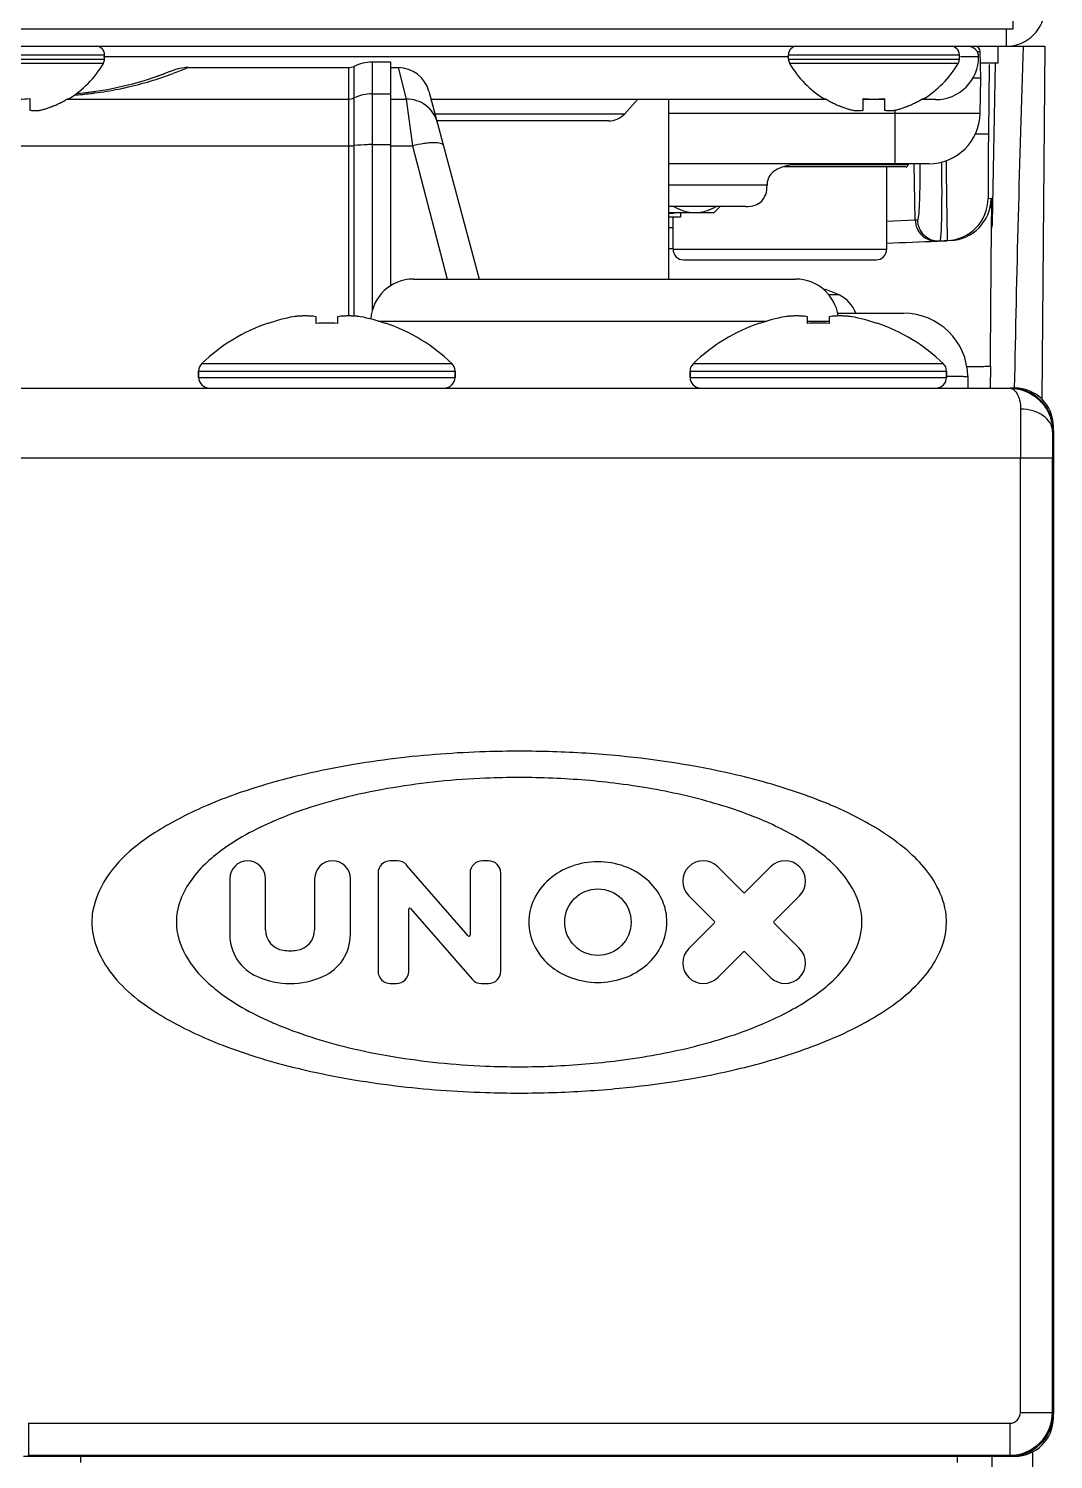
# Model space of a CAD drawing. Header units: millimetres. Extents: x -1319 to 3519, y -1539 to 2345.
# Drawn here: x 1001.1 to 1049.1, y -1479.1 to -1412.1 of the extents above; entities that cross this region are included whole.
import ezdxf

# ---------------------------------------------------------------- set-up
doc = ezdxf.new("R2010")
doc.units = ezdxf.units.MM
doc.header["$LTSCALE"] = 65.395
doc.layers.get('0').update_dxf_attribs({"linetype": 'CONTINUOUS'})

msp = doc.modelspace()

# ---------------------------------------------------------------- linework, layer by layer
at = {"linetype": 'Continuous'}
for p, q in [((1047.16, -1410.345), (1047.16, -1412.145)), ((1047.16, -1412.145), (228.36, -1412.145)), ((1046.86, -1412.945), (1046.86, -1412.145)), ((981.66, -1412.945), (1046.86, -1412.945)), ((1046.46, -1412.945), (1046.46, -1413.745)), ((1046.86, -1412.945), (1048.66, -1412.945)), ((1048.66, -1412.945), (1048.516, -1429.458)), ((996.66, -1413.345), (1004.66, -1413.345)), ((996.66, -1413.545), (1004.66, -1413.545)), ((996.715, -1413.746), (1004.605, -1413.746)), ((1036.675, -1413.445), (1004.61, -1413.445)), ((1004.66, -1413.545), (1004.66, -1413.345)), ((1018.06, -1413.695), (1017.185, -1413.695)), ((1017.185, -1413.695), (1017.185, -1425.333)), ((1018.06, -1424.15), (1018.06, -1413.695)), ((1036.66, -1413.345), (1044.66, -1413.345)), ((1036.66, -1413.545), (1036.66, -1413.345)), ((1036.66, -1413.545), (1044.66, -1413.545)), ((1036.715, -1413.746), (1044.605, -1413.746)), ((1044.66, -1413.545), (1044.66, -1413.345)), ((1045.56, -1413.445), (1044.714, -1413.445)), ((1045.48, -1413.19), (1045.638, -1413.19)), ((1045.66, -1414.445), (1045.638, -1413.19)), ((1046.46, -1413.745), (1045.66, -1413.745)), ((1046.216, -1421.209), (1046.346, -1413.743)), ((1007.815, -1414.094), (1007.699, -1414.141)), ((1008.569, -1413.945), (1016.073, -1413.945)), ((1016.073, -1413.945), (1016.073, -1425.572)), ((1016.329, -1413.887), (1016.329, -1425.578)), ((1018.06, -1413.945), (1018.398, -1413.945)), ((1018.39, -1413.945), (1018.776, -1415.422)), ((1046.048, -1413.795), (1046.02, -1417.063)), ((1004.199, -1415.076), (1003.723, -1415.139)), ((1005.284, -1414.881), (1005.069, -1414.926)), ((1005.96, -1414.719), (1005.284, -1414.883)), ((1019.839, -1415.056), (1022.194, -1423.845)), ((1045.66, -1414.445), (1045.268, -1414.445)), ((1045.631, -1416.087), (1045.66, -1414.445)), ((1001.16, -1415.39), (1001.16, -1415.94)), ((1002.904, -1415.422), (1016.073, -1415.422)), ((1002.96, -1415.39), (1002.96, -1415.423)), ((1003.723, -1415.139), (1003.322, -1415.175)), ((1017.185, -1415.178), (1018.06, -1415.178)), ((1018.06, -1415.422), (1018.776, -1415.422)), ((1018.776, -1415.422), (1019.069, -1417.612)), ((1038.454, -1415.445), (1019.943, -1415.445)), ((1028.982, -1416.12), (1029.602, -1415.445)), ((1031.06, -1423.845), (1031.06, -1415.445)), ((1038.36, -1415.423), (1038.36, -1415.39)), ((1040.16, -1415.94), (1040.16, -1415.39)), ((1041.16, -1415.445), (1040.16, -1415.445)), ((1041.16, -1415.39), (1041.16, -1415.94)), ((1043.56, -1415.445), (1042.866, -1415.445)), ((1042.96, -1415.39), (1042.96, -1415.423)), ((1028.982, -1416.12), (1020.124, -1416.12)), ((1045.631, -1416.087), (1031.06, -1416.087)), ((1041.66, -1418.445), (1041.66, -1415.94)), ((1028.245, -1416.445), (1020.225, -1416.445)), ((1046.02, -1417.063), (1045.387, -1417.057)), ((993.022, -1417.612), (1016.073, -1417.612)), ((1017.185, -1417.551), (1018.06, -1417.551)), ((1018.06, -1417.612), (1019.069, -1417.612)), ((1019.069, -1417.612), (1020.689, -1423.843)), ((1043.232, -1418.445), (1031.06, -1418.445)), ((1042.16, -1418.595), (1036.428, -1418.595)), ((1042.26, -1418.495), (1036.868, -1418.495)), ((1041.26, -1422.445), (1041.26, -1418.595)), ((1042.26, -1418.445), (1042.26, -1418.495)), ((1042.594, -1421.085), (1042.548, -1418.445)), ((1035.66, -1419.445), (1031.06, -1419.445)), ((1034.66, -1420.445), (1031.06, -1420.445)), ((1033.466, -1420.445), (1033.166, -1420.745)), ((1046.004, -1420.066), (1046.151, -1420.06)), ((1033.166, -1420.745), (1031.06, -1420.745)), ((1031.61, -1420.945), (1031.06, -1420.945)), ((1031.26, -1422.445), (1031.26, -1420.945)), ((1031.61, -1420.745), (1031.61, -1420.945)), ((1042.594, -1421.085), (1041.263, -1421.149)), ((1042.695, -1421.081), (1042.594, -1421.085)), ((1031.258, -1421.44), (1031.054, -1421.442)), ((1031.26, -1422.445), (1041.26, -1422.445)), ((1044.241, -1422.04), (1043.636, -1422.067)), ((1031.76, -1422.945), (1040.76, -1422.945)), ((1019.114, -1423.845), (1037.006, -1423.845)), ((1038.404, -1424.333), (1038.404, -1424.351)), ((1039.031, -1424.586), (1038.559, -1424.586)), ((1014.56, -1425.92), (1014.56, -1425.605)), ((1015.56, -1425.605), (1015.56, -1425.92)), ((1017.463, -1425.81), (1035.657, -1425.81)), ((1037.56, -1425.92), (1037.56, -1425.605)), ((1037.56, -1425.81), (1038.56, -1425.81)), ((1038.56, -1425.605), (1038.56, -1425.92)), ((1038.958, -1425.445), (1042.053, -1425.445)), ((1012.31, -1425.92), (1012.31, -1425.905)), ((1017.81, -1425.905), (1017.81, -1425.92)), ((1035.31, -1425.92), (1035.31, -1425.905)), ((1040.81, -1425.905), (1040.81, -1425.92)), ((1009.214, -1427.793), (1020.906, -1427.793)), ((1032.214, -1427.793), (1043.906, -1427.793)), ((1009.06, -1428.154), (1021.06, -1428.154)), ((1009.06, -1428.445), (1009.06, -1428.154)), ((1009.06, -1428.154), (1009.06, -1428.445)), ((1009.06, -1428.445), (1021.06, -1428.445)), ((1021.06, -1428.445), (1021.06, -1428.154)), ((1021.06, -1428.154), (1021.06, -1428.445)), ((1032.06, -1428.154), (1044.06, -1428.154)), ((1032.06, -1428.445), (1032.06, -1428.154)), ((1032.06, -1428.154), (1032.06, -1428.445)), ((1032.06, -1428.445), (1044.06, -1428.445)), ((1044.06, -1428.445), (1044.06, -1428.154)), ((1044.06, -1428.154), (1044.06, -1428.445)), ((1045.053, -1428.405), (1045.06, -1428.945)), ((1046.11, -1427.93), (1046.102, -1428.945)), ((993.384, -1428.945), (1047.26, -1428.945)), ((1001.074, -1428.959), (1047.046, -1428.959)), ((1047.046, -1428.959), (1047.06, -1428.945)), ((1049.025, -1430.98), (1049.06, -1430.944)), ((1049.06, -1477.145), (1049.06, -1430.745)), ((1049.06, -1430.944), (1049.06, -1476.945)), ((1000.604, -1432.208), (1047.516, -1432.208)), ((1047.516, -1476.901), (1047.516, -1432.208)), ((1047.516, -1432.209), (1049.016, -1432.209)), ((1049.016, -1476.901), (1049.016, -1432.208)), ((1018.362, -1451.073), (1018.03, -1451.073)), ((1022.624, -1451.073), (1022.337, -1451.073)), ((1010.517, -1451.911), (1010.517, -1454.523)), ((1012.192, -1454.313), (1012.192, -1451.911)), ((1014.489, -1451.911), (1014.489, -1454.313)), ((1016.164, -1454.523), (1016.164, -1451.911)), ((1017.456, -1451.647), (1017.456, -1456.242)), ((1021.679, -1454.588), (1018.795, -1451.271)), ((1021.763, -1451.647), (1021.763, -1454.556)), ((1023.199, -1456.242), (1023.199, -1451.647)), ((1034.555, -1452.557), (1033.351, -1451.354)), ((1035.826, -1451.354), (1034.622, -1452.557)), ((1031.998, -1452.707), (1033.201, -1453.911)), ((1035.976, -1453.911), (1037.18, -1452.707)), ((1018.892, -1456.242), (1018.892, -1453.333)), ((1018.976, -1453.301), (1021.859, -1456.619)), ((1033.201, -1453.978), (1031.998, -1455.182)), ((1037.18, -1455.182), (1035.976, -1453.978)), ((1033.351, -1456.536), (1034.555, -1455.332)), ((1034.622, -1455.332), (1035.826, -1456.536)), ((1018.03, -1456.816), (1018.317, -1456.816)), ((1022.292, -1456.816), (1022.624, -1456.816)), ((1047.516, -1476.901), (1049.016, -1476.901)), ((1049.016, -1476.901), (1049.06, -1476.945)), ((1001.104, -1477.401), (1047.016, -1477.401)), ((1001.104, -1477.401), (1001.104, -1478.901)), ((1047.016, -1477.401), (1047.016, -1478.901)), ((1000.86, -1478.945), (1047.26, -1478.945)), ((1001.104, -1478.901), (1001.06, -1478.945)), ((1047.06, -1478.945), (1001.06, -1478.945)), ((1001.104, -1478.901), (1047.016, -1478.901)), ((1003.543, -1479.24), (1003.545, -1478.945)), ((1044.578, -1479.24), (1044.575, -1478.945)), ((1047.016, -1478.901), (1047.06, -1478.945)), ((1048.086, -1478.741), (1048.08, -1479.473))]:
    msp.add_line(p, q, dxfattribs=at)
for points in [[(1007.712, -1414.136), (1007.451, -1414.238), (1007.063, -1414.38), (1006.564, -1414.545), (1005.96, -1414.719)], [(1007.428, -1414.246), (1007.244, -1414.315), (1007.12, -1414.359)], [(1005.284, -1414.883), (1004.801, -1414.98), (1004.246, -1415.072), (1003.662, -1415.146), (1003.322, -1415.175)]]:
    msp.add_lwpolyline(points, dxfattribs=at)
msp.add_circle((1027.745, -1453.945), 1.555, dxfattribs=at)
for centre, radius, start, end in [((1046.86, -1411.145), 1.8, 270, 0), ((1004.26, -1413.345), 0.4, 0, 90), ((1037.06, -1413.345), 0.4, 90, 180), ((1044.26, -1413.345), 0.4, 0, 90), ((1045.06, -1413.445), 0.5, 0, 90.00012), ((1045.388, -1413.195), 0.25, 1, 90), ((2237.234, -1451.619), 1190.219, 178.137914, 178.908605), ((1000.461, -1411.325), 4.8, 301.37271, 329.69882), ((1000.461, -1411.325), 4.8, 301.37271, 329.69882), ((1004.26, -1413.545), 0.4, 329.69882, 0), ((1017.185, -1415.695), 2, 90, 115.33168), ((1037.06, -1413.545), 0.4, 180, 210.30118), ((1040.859, -1411.325), 4.8, 210.30118, 238.62729), ((1040.859, -1411.325), 4.8, 210.30118, 238.62729), ((1040.461, -1411.325), 4.8, 301.37271, 329.69882), ((1040.461, -1411.325), 4.8, 301.37271, 329.69882), ((1043.56, -1413.445), 2, 269.99999, 0), ((1044.26, -1413.545), 0.4, 329.69882, 0), ((1002.006, -1398.473), 16.807, 282.73095, 290.4105), ((1008.574, -1415.945), 2, 89.99998, 112.31088), ((1016.073, -1413.345), 0.6, 270, 295.33168), ((1018.39, -1415.445), 1.5, 15, 89.69875), ((1002.048, -1398.64), 16.635, 277.46838, 281.31264), ((1002.04, -1398.606), 16.671, 281.31624, 282.71837), ((1000.66, -1411.625), 3.798, 262.43512, 277.56488), ((1000.487, -1411.366), 4.723, 291.00254, 292.54756), ((1000.484, -1411.359), 4.73, 292.54738, 293.31738), ((1000.482, -1411.355), 4.735, 293.31747, 294.5722), ((1000.48, -1411.35), 4.74, 294.57218, 295.5402), ((1000.479, -1411.347), 4.744, 295.54022, 296.6812), ((1000.477, -1411.344), 4.747, 296.68125, 298.00741), ((1000.476, -1411.341), 4.75, 298.00738, 298.96837), ((1000.473, -1411.337), 4.755, 298.9687, 301.53408), ((1002.06, -1398.733), 16.542, 274.1191, 276.7326), ((1002.052, -1398.66), 16.615, 276.73189, 277.46431), ((1017.185, -1417.223), 2.044, 89.99256, 114.73467), ((1040.847, -1411.337), 4.755, 238.46592, 241.0313), ((1040.844, -1411.341), 4.75, 241.03163, 241.99262), ((1040.843, -1411.344), 4.747, 241.99259, 243.31875), ((1040.842, -1411.347), 4.744, 243.3188, 244.45978), ((1040.84, -1411.35), 4.74, 244.45979, 245.42782), ((1040.838, -1411.355), 4.735, 245.4278, 246.68253), ((1040.836, -1411.359), 4.73, 246.68262, 247.45262), ((1040.833, -1411.366), 4.723, 247.45244, 248.99746), ((1040.66, -1411.625), 3.798, 262.43512, 277.56488), ((1040.487, -1411.366), 4.723, 291.00254, 292.54756), ((1040.484, -1411.359), 4.73, 292.54738, 293.31738), ((1040.482, -1411.355), 4.735, 293.31747, 294.5722), ((1040.48, -1411.35), 4.74, 294.57218, 295.5402), ((1040.479, -1411.347), 4.744, 295.54022, 296.6812), ((1040.477, -1411.344), 4.747, 296.68125, 298.00741), ((1040.476, -1411.341), 4.75, 298.00738, 298.96837), ((1040.473, -1411.337), 4.755, 298.9687, 301.53408), ((1001.414, -1413.951), 2.005, 262.72561, 264.85983), ((1001.412, -1413.974), 1.982, 264.86274, 265.71439), ((1001.411, -1413.987), 1.97, 265.71404, 266.97664), ((1001.41, -1413.997), 1.959, 266.97715, 268.00366), ((1001.41, -1414.003), 1.954, 268.00369, 269.07382), ((1001.41, -1414.006), 1.95, 269.07411, 270.19949), ((1001.41, -1414.005), 1.951, 270.19954, 271.15407), ((1001.41, -1414.001), 1.955, 271.15446, 272.37669), ((1001.41, -1413.995), 1.962, 272.37652, 273.21587), ((1001.409, -1413.984), 1.973, 273.21665, 274.6016), ((1001.408, -1413.971), 1.985, 274.6009, 275.25576), ((1001.406, -1413.95), 2.006, 275.2585, 277.27409), ((1000.513, -1411.447), 4.637, 284.31758, 286.39637), ((1000.505, -1411.417), 4.669, 286.39488, 287.37721), ((1000.5, -1411.402), 4.684, 287.37727, 288.46505), ((1000.494, -1411.384), 4.704, 288.46559, 290.51874), ((1000.49, -1411.373), 4.715, 290.5181, 291.00225), ((1028.245, -1415.445), 1, 269.99998, 317.48953), ((1040.83, -1411.373), 4.715, 248.99775, 249.4819), ((1040.826, -1411.384), 4.704, 249.48126, 251.53441), ((1040.82, -1411.402), 4.684, 251.53495, 252.62273), ((1040.816, -1411.417), 4.669, 252.62279, 253.60512), ((1040.807, -1411.447), 4.637, 253.60363, 255.68242), ((1039.914, -1413.95), 2.006, 262.72591, 264.7415), ((1039.912, -1413.972), 1.985, 264.74422, 265.39912), ((1039.911, -1413.984), 1.973, 265.39843, 266.78331), ((1039.91, -1413.995), 1.962, 266.78409, 267.62352), ((1039.91, -1414.001), 1.955, 267.62337, 268.84548), ((1039.91, -1414.006), 1.951, 268.84587, 270.92582), ((1039.91, -1414.003), 1.953, 270.92611, 271.99638), ((1039.91, -1413.997), 1.96, 271.99641, 273.02279), ((1039.909, -1413.987), 1.97, 273.0233, 274.28602), ((1039.908, -1413.974), 1.982, 274.28565, 275.13722), ((1039.906, -1413.951), 2.005, 275.14015, 277.27441), ((1041.414, -1413.951), 2.005, 262.72561, 264.85983), ((1041.412, -1413.974), 1.982, 264.86274, 265.71439), ((1041.411, -1413.987), 1.97, 265.71404, 266.97664), ((1041.41, -1413.997), 1.959, 266.97715, 268.00366), ((1041.41, -1414.003), 1.954, 268.00369, 269.07382), ((1041.41, -1414.006), 1.95, 269.07411, 270.19949), ((1041.41, -1414.005), 1.951, 270.19954, 271.15407), ((1041.41, -1414.001), 1.955, 271.15446, 272.37669), ((1041.41, -1413.995), 1.962, 272.37652, 273.21587), ((1041.409, -1413.984), 1.973, 273.21665, 274.6016), ((1041.408, -1413.971), 1.985, 274.6009, 275.25576), ((1041.406, -1413.95), 2.006, 275.2585, 277.27409), ((1040.513, -1411.447), 4.637, 284.31758, 286.39637), ((1040.505, -1411.417), 4.669, 286.39488, 287.37721), ((1040.5, -1411.402), 4.684, 287.37727, 288.46505), ((1040.494, -1411.384), 4.704, 288.46559, 290.51874), ((1040.49, -1411.373), 4.715, 290.5181, 291.00225), ((1043.232, -1416.045), 2.4, 270, 359), ((1042.16, -1418.495), 0.1, 270.01057, 0), ((1044.004, -1420.049), 2, 272.55832, 359.49733), ((1044.151, -1420.042), 2, 272.57959, 358.64738), ((1044.178, -1420.043), 1.973, 358.63807, 359.5008), ((1043.593, -1421.068), 1, 180.97748, 272.45643), ((1043.695, -1421.064), 1, 180.97751, 272.47071), ((1045.257, -1421.191), 0.959, 340.34204, 358.91059), ((1026.26, -1022.445), 400, 270.68687, 270.71812), ((1031.76, -1422.445), 0.5, 180, 270), ((1040.76, -1422.445), 0.5, 270, 0), ((1026.26, -1022.445), 400, 272.14978, 272.49119), ((1026.26, -1022.445), 400, 272.50427, 272.55566), ((-495.342, -1414), 1541.516, 359.482232, 359.689504), ((1019.114, -1425.845), 2, 90, 176.32657), ((1037.006, -1425.845), 2, 7.84334, 90), ((1036.093, -1430.964), 7.006, 70.74091, 71.82267), ((1036.104, -1430.945), 7, 65.28015, 70.81791), ((1038.404, -1425.949), 1.5, 19.72214, 65.28015), ((1015.06, -1433.895), 8.435, 100.66216, 109.02708), ((1014.033, -1429.772), 4.201, 95.51796, 97.29216), ((1014.031, -1429.757), 4.186, 94.61205, 95.51729), ((1014.031, -1429.75), 4.178, 93.74057, 94.61201), ((1014.03, -1429.743), 4.172, 92.82295, 93.74053), ((1014.03, -1429.738), 4.167, 91.95879, 92.82291), ((1014.03, -1429.735), 4.164, 91.17771, 91.95874), ((1014.03, -1429.733), 4.162, 89.17887, 91.17769), ((1014.03, -1429.734), 4.163, 88.40064, 89.17885), ((1014.03, -1429.738), 4.167, 87.16138, 88.40051), ((1014.029, -1429.742), 4.171, 86.61206, 87.16146), ((1014.029, -1429.751), 4.18, 84.73554, 86.61146), ((1014.027, -1429.771), 4.2, 82.70766, 84.735), ((1016.093, -1429.771), 4.2, 95.265, 97.29234), ((1016.091, -1429.751), 4.18, 93.38854, 95.26446), ((1016.091, -1429.742), 4.171, 92.83854, 93.38794), ((1016.091, -1429.738), 4.167, 91.59949, 92.83862), ((1016.09, -1429.734), 4.163, 90.82115, 91.59936), ((1016.09, -1429.733), 4.162, 88.82231, 90.82113), ((1016.09, -1429.735), 4.164, 88.04126, 88.82229), ((1016.09, -1429.738), 4.167, 87.17709, 88.04121), ((1016.09, -1429.743), 4.172, 86.25947, 87.17705), ((1016.09, -1429.75), 4.178, 85.38799, 86.25943), ((1016.089, -1429.757), 4.186, 84.48271, 85.38795), ((1016.087, -1429.772), 4.201, 82.70784, 84.48204), ((1015.06, -1433.895), 8.435, 70.97292, 79.33784), ((1038.06, -1433.895), 8.435, 100.66216, 109.02708), ((1037.033, -1429.772), 4.201, 95.51796, 97.29216), ((1037.031, -1429.757), 4.186, 94.61205, 95.51729), ((1037.031, -1429.75), 4.178, 93.74057, 94.61201), ((1037.03, -1429.743), 4.172, 92.82295, 93.74053), ((1037.03, -1429.738), 4.167, 91.95879, 92.82291), ((1037.03, -1429.735), 4.164, 91.17771, 91.95874), ((1037.03, -1429.733), 4.162, 89.17887, 91.17769), ((1037.03, -1429.734), 4.163, 88.40064, 89.17885), ((1037.03, -1429.738), 4.167, 87.16138, 88.40051), ((1037.029, -1429.742), 4.171, 86.61206, 87.16146), ((1037.029, -1429.751), 4.18, 84.73554, 86.61146), ((1037.027, -1429.771), 4.2, 82.70766, 84.735), ((1039.093, -1429.771), 4.2, 95.265, 97.29234), ((1039.091, -1429.751), 4.18, 93.38854, 95.26446), ((1039.091, -1429.742), 4.171, 92.83854, 93.38794), ((1039.091, -1429.738), 4.167, 91.59949, 92.83862), ((1039.09, -1429.734), 4.163, 90.82115, 91.59936), ((1039.09, -1429.733), 4.162, 88.82231, 90.82113), ((1039.09, -1429.735), 4.164, 88.04126, 88.82229), ((1039.09, -1429.738), 4.167, 87.17709, 88.04121), ((1039.09, -1429.743), 4.172, 86.25947, 87.17705), ((1039.09, -1429.75), 4.178, 85.38799, 86.25943), ((1039.089, -1429.757), 4.186, 84.48271, 85.38795), ((1039.087, -1429.772), 4.201, 82.70784, 84.48204), ((1038.06, -1433.895), 8.435, 70.97292, 79.33784), ((1042.053, -1428.445), 3, 0.75, 90), ((1015.06, -1433.895), 8.45, 108.99246, 133.77466), ((1015.06, -1433.895), 7.99, 86.41218, 93.58782), ((1015.06, -1433.895), 8.45, 46.22534, 71.00754), ((1015.06, -1433.895), 8.45, 46.22534, 71.00754), ((1038.06, -1433.895), 8.45, 108.99246, 133.77466), ((1038.06, -1433.895), 7.99, 86.41218, 93.58782), ((1038.06, -1433.895), 8.45, 46.22534, 71.00754), ((1038.06, -1433.895), 8.45, 46.22534, 71.00754), ((1009.56, -1428.154), 0.5, 133.77466, 180), ((1020.56, -1428.154), 0.5, 0, 46.22534), ((1032.56, -1428.154), 0.5, 133.77466, 180), ((1043.56, -1428.154), 0.5, 0, 46.22534), ((1009.56, -1428.445), 0.5, 180, 270), ((1020.56, -1428.445), 0.5, 270, 0), ((1032.56, -1428.445), 0.5, 180, 270), ((1043.56, -1428.445), 0.5, 270, 0), ((1047.26, -1430.745), 1.8, 0, 90), ((1285.603, -1431.985), 238.087, 179.50464, 180.05373), ((1024.062, -1496.185), 50.24, 88.21227, 91.79196), ((1024.06, -1485.314), 38.137, 87.64087, 92.35739), ((1011.354, -1451.911), 0.837, 0, 180), ((1015.326, -1451.911), 0.837, 0, 180), ((1018.03, -1451.647), 0.574, 90, 180), ((1018.362, -1451.647), 0.574, 41, 90), ((1022.337, -1451.647), 0.574, 90, 180), ((1022.624, -1451.647), 0.574, 0, 90), ((1032.674, -1452.03), 0.957, 45, 225), ((1036.503, -1452.03), 0.957, 315, 135), ((1034.589, -1452.523), 0.0479, 225, 315), ((1018.939, -1453.333), 0.0479, 41, 180), ((1033.167, -1453.945), 0.0479, 315, 45), ((1036.01, -1453.945), 0.0479, 135, 225), ((1012.67, -1454.523), 2.154, 180, 246.42182), ((1013.149, -1454.313), 0.957, 180, 262.33774), ((1013.532, -1454.313), 0.957, 277.66226, 0), ((1014.01, -1454.523), 2.154, 293.57818, 360), ((1021.715, -1454.556), 0.0479, 221, 360), ((1013.34, -1452.89), 2.393, 262.33774, 277.66226), ((1032.674, -1455.859), 0.957, 135, 315), ((1036.503, -1455.859), 0.957, 225, 45), ((1034.589, -1455.366), 0.0479, 45, 135), ((1013.34, -1452.987), 3.829, 246.42182, 293.57818), ((1018.03, -1456.242), 0.574, 180, 270), ((1018.317, -1456.242), 0.574, 270, 0), ((1022.624, -1456.242), 0.574, 270, 360), ((1022.292, -1456.242), 0.574, 221, 270), ((1024.06, -1422.576), 38.137, 267.64248, 272.35901), ((1024.062, -1411.705), 50.24, 268.20802, 271.78771), ((1047.016, -1476.9), 2, 270.01489, 359.98511), ((1047.016, -1476.901), 0.5, 269.99664, 0.00336), ((1047.26, -1477.145), 1.8, 270, 0)]:
    msp.add_arc(centre, radius, start, end, dxfattribs=at)
for centre, major_axis, start_param, end_param in [((1047.06, -1430.945), (1.415, 1.415), -0.785246, 0.785246), ((1047.06, -1476.944), (1.415, -1.415), -0.68665, 0.785246), ((1047.06, -1476.944), (-1.415, 1.415), -3.926839, -3.828242)]:
    msp.add_ellipse(centre, major_axis=major_axis, ratio=0.999695, start_param=start_param, end_param=end_param, dxfattribs=at)
for points, knots in [([(1008.574, -1413.945), (1008.56, -1413.951), (1008.327, -1414.05), (1008.091, -1414.143), (1007.868, -1414.226)], [0, 0, 0, 0, 0.061907, 1, 1, 1, 1]), ([(1020.225, -1416.497), (1020.183, -1416.343), (1020.047, -1416.046), (1019.706, -1415.693), (1019.267, -1415.469), (1018.939, -1415.42), (1018.776, -1415.422)], [0, 0, 0, 0, 0.247471, 0.496249, 0.747122, 1, 1, 1, 1]), ([(1046.02, -1417.063), (1046.018, -1417.258), (1046.015, -1417.641), (1046.011, -1418.197), (1046.007, -1418.709), (1046.005, -1419.1), (1046.003, -1419.377), (1046.003, -1419.552), (1046.002, -1419.703), (1046.002, -1419.829), (1046.002, -1419.917), (1046.002, -1419.974), (1046.002, -1420.006), (1046.003, -1420.031), (1046.002, -1420.051), (1046.005, -1420.059), (1046.003, -1420.066), (1046.004, -1420.066)], [0, 0, 0, 0, 0.194974, 0.382485, 0.555347, 0.706912, 0.772843, 0.831341, 0.881825, 0.923822, 0.956908, 0.970012, 0.980774, 0.989166, 0.995172, 0.998784, 1, 1, 1, 1]), ([(1016.073, -1417.612), (1016.095, -1417.612), (1016.181, -1417.611), (1016.266, -1417.606), (1016.329, -1417.598)], [0, 0, 0, 0, 0.257171, 1, 1, 1, 1]), ([(1017.185, -1417.551), (1017.112, -1417.551), (1016.826, -1417.555), (1016.54, -1417.574), (1016.329, -1417.598)], [0, 0, 0, 0, 0.257341, 1, 1, 1, 1]), ([(1020.518, -1417.592), (1020.504, -1417.538), (1020.387, -1417.486), (1020.232, -1417.464), (1020.05, -1417.459), (1019.837, -1417.472), (1019.504, -1417.514), (1019.246, -1417.568), (1019.069, -1417.612)], [0, 0, 0, 0, 0.112312, 0.206703, 0.327506, 0.471959, 0.635753, 1, 1, 1, 1]), ([(1043.822, -1418.374), (1043.828, -1418.797), (1043.835, -1419.577), (1043.83, -1420.623), (1043.815, -1421.336), (1043.792, -1421.753), (1043.779, -1421.905), (1043.77, -1421.965)], [0, 0, 0, 0, 0.353248, 0.651738, 0.872834, 0.948908, 1, 1, 1, 1]), ([(1044.036, -1418.292), (1044.04, -1418.551), (1044.046, -1419.051), (1044.056, -1419.768), (1044.065, -1420.411), (1044.072, -1420.892), (1044.077, -1421.227), (1044.081, -1421.437), (1044.084, -1421.618), (1044.086, -1421.767), (1044.088, -1421.871), (1044.09, -1421.938), (1044.091, -1421.977), (1044.092, -1422.005), (1044.091, -1422.028), (1044.094, -1422.038), (1044.092, -1422.047), (1044.093, -1422.047)], [0, 0, 0, 0, 0.207142, 0.399705, 0.57244, 0.720659, 0.784294, 0.84034, 0.888433, 0.92823, 0.959469, 0.971811, 0.981934, 0.989822, 0.995467, 0.998861, 1, 1, 1, 1]), ([(1037.66, -1418.445), (1037.453, -1418.445), (1037.039, -1418.46), (1036.525, -1418.545), (1036.137, -1418.693), (1035.875, -1418.868), (1035.694, -1419.131), (1035.66, -1419.341), (1035.66, -1419.445)], [0, 0, 0, 0, 0.250221, 0.500244, 0.625392, 0.750442, 0.875145, 1, 1, 1, 1]), ([(1042.813, -1418.449), (1042.813, -1418.634), (1042.813, -1418.989), (1042.807, -1419.496), (1042.798, -1419.946), (1042.785, -1420.33), (1042.768, -1420.639), (1042.751, -1420.846), (1042.735, -1420.968), (1042.723, -1421.027), (1042.713, -1421.062), (1042.701, -1421.081), (1042.695, -1421.081)], [0, 0, 0, 0, 0.209997, 0.403103, 0.574843, 0.721281, 0.839067, 0.92557, 0.9565, 0.979027, 0.993225, 1, 1, 1, 1]), ([(1034.66, -1420.445), (1034.807, -1420.445), (1035.08, -1420.418), (1035.434, -1420.219), (1035.633, -1419.865), (1035.66, -1419.592), (1035.66, -1419.445)], [0, 0, 0, 0, 0.274029, 0.5, 0.725971, 1, 1, 1, 1]), ([(1032.155, -1420.745), (1032.005, -1420.732), (1031.701, -1420.664), (1031.421, -1420.527), (1031.285, -1420.447)], [0, 0, 0, 0, 0.485929, 1, 1, 1, 1]), ([(1033.294, -1420.447), (1033.157, -1420.527), (1032.878, -1420.664), (1032.573, -1420.732), (1032.424, -1420.745)], [0, 0, 0, 0, 0.514071, 1, 1, 1, 1]), ([(1046.151, -1420.06), (1046.153, -1420.06), (1046.151, -1420.071), (1046.154, -1420.083), (1046.154, -1420.111), (1046.155, -1420.147), (1046.155, -1420.195), (1046.156, -1420.279), (1046.156, -1420.41), (1046.157, -1420.596), (1046.157, -1420.823), (1046.156, -1421.087), (1046.155, -1421.276), (1046.155, -1421.377)], [0, 0, 0, 0, 0.00408, 0.016135, 0.03618, 0.064198, 0.100168, 0.144065, 0.255362, 0.397423, 0.569535, 0.770758, 1, 1, 1, 1]), ([(1031.067, -1420.77), (1031.096, -1420.768), (1031.196, -1420.76), (1031.296, -1420.752), (1031.368, -1420.745)], [0, 0, 0, 0, 0.285456, 1, 1, 1, 1]), ([(1046.155, -1421.377), (1046.155, -1421.451), (1046.154, -1421.776), (1046.152, -1422.102), (1046.151, -1422.353)], [0, 0, 0, 0, 0.227127, 1, 1, 1, 1]), ([(1043.77, -1421.965), (1043.766, -1421.99), (1043.76, -1422.017), (1043.748, -1422.062), (1043.738, -1422.063)], [0, 0, 0, 0, 0.713177, 1, 1, 1, 1]), ([(1044.066, -1428.391), (1044.142, -1428.392), (1044.284, -1428.392), (1044.483, -1428.394), (1044.652, -1428.395), (1044.792, -1428.397), (1044.89, -1428.398), (1044.952, -1428.4), (1044.988, -1428.401), (1045.014, -1428.402), (1045.036, -1428.402), (1045.045, -1428.404), (1045.053, -1428.404), (1045.053, -1428.405)], [0, 0, 0, 0, 0.230473, 0.432089, 0.604057, 0.745703, 0.856472, 0.900136, 0.93593, 0.963821, 0.983781, 0.995812, 1, 1, 1, 1]), ([(1046.11, -1427.93), (1046.11, -1427.932), (1046.101, -1427.933), (1046.088, -1427.935), (1046.063, -1427.937), (1046.013, -1427.94), (1045.927, -1427.943), (1045.8, -1427.946), (1045.64, -1427.948), (1045.451, -1427.95), (1045.237, -1427.951), (1045.086, -1427.951), (1045.007, -1427.951)], [0, 0, 0, 0, 0.005224, 0.018725, 0.040634, 0.070893, 0.156036, 0.272509, 0.418161, 0.590254, 0.785395, 1, 1, 1, 1]), ([(1047.046, -1428.959), (1047.107, -1428.963), (1047.244, -1429.028), (1047.393, -1429.234), (1047.502, -1429.543), (1047.526, -1429.789), (1047.525, -1429.927)], [0, 0, 0, 0, 0.158326, 0.366358, 0.644535, 1, 1, 1, 1]), ([(1047.046, -1428.959), (1047.299, -1428.961), (1047.812, -1429.065), (1048.468, -1429.505), (1048.92, -1430.173), (1049.026, -1430.711), (1049.025, -1430.98)], [0, 0, 0, 0, 0.242792, 0.48921, 0.741503, 1, 1, 1, 1]), ([(1049.025, -1430.98), (1049.022, -1430.841), (1048.926, -1430.543), (1048.577, -1430.202), (1048.089, -1429.981), (1047.717, -1429.928), (1047.525, -1429.927)], [0, 0, 0, 0, 0.208693, 0.444306, 0.712143, 1, 1, 1, 1]), ([(1049.025, -1430.98), (1049.023, -1431.068), (1049.018, -1431.477), (1049.016, -1431.887), (1049.016, -1432.208)], [0, 0, 0, 0, 0.214913, 1, 1, 1, 1]), ([(1022.491, -1445.969), (1021.08, -1446.013), (1018.925, -1446.173), (1016.118, -1446.583), (1014.236, -1446.961), (1013.1, -1447.249), (1012.625, -1447.381)], [0, 0, 0, 0, 0.423716, 0.648274, 0.851725, 1, 1, 1, 1]), ([(1035.495, -1447.381), (1035.02, -1447.248), (1032.801, -1446.689), (1029.504, -1446.181), (1026.673, -1446.002), (1025.629, -1445.969)], [0, 0, 0, 0, 0.148164, 0.686454, 1, 1, 1, 1]), ([(1022.491, -1447.209), (1021.758, -1447.239), (1019.589, -1447.393), (1016.254, -1447.935), (1013.727, -1448.725), (1012.626, -1449.197)], [0, 0, 0, 0, 0.217748, 0.644836, 1, 1, 1, 1]), ([(1035.495, -1449.197), (1035.343, -1449.132), (1034.714, -1448.873), (1033.582, -1448.479), (1032.06, -1448.062), (1030.432, -1447.717), (1028.283, -1447.385), (1026.658, -1447.251), (1025.629, -1447.209)], [0, 0, 0, 0, 0.048914, 0.201669, 0.355313, 0.51684, 0.694944, 1, 1, 1, 1]), ([(1012.625, -1447.381), (1012.48, -1447.422), (1011.723, -1447.639), (1010.67, -1447.986), (1009.779, -1448.341), (1009.485, -1448.467)], [0, 0, 0, 0, 0.135172, 0.711437, 1, 1, 1, 1]), ([(1038.635, -1448.466), (1038.606, -1448.454), (1037.585, -1448.023), (1036.533, -1447.669), (1035.495, -1447.381)], [0, 0, 0, 0, 0.027696, 1, 1, 1, 1]), ([(1009.485, -1448.467), (1008.675, -1448.813), (1007.552, -1449.381), (1006.507, -1450.093), (1006.21, -1450.323)], [0, 0, 0, 0, 0.701754, 1, 1, 1, 1]), ([(1041.895, -1450.324), (1041.848, -1450.287), (1040.849, -1449.518), (1039.734, -1448.932), (1038.635, -1448.466)], [0, 0, 0, 0, 0.047613, 1, 1, 1, 1]), ([(1012.626, -1449.197), (1012.562, -1449.224), (1011.587, -1449.649), (1010.015, -1450.511), (1008.527, -1452.036), (1008.127, -1453.089), (1008.061, -1453.458)], [0, 0, 0, 0, 0.031853, 0.493738, 0.826786, 1, 1, 1, 1]), ([(1040.058, -1453.458), (1039.967, -1452.952), (1039.376, -1451.667), (1037.696, -1450.271), (1036.238, -1449.516), (1035.495, -1449.197)], [0, 0, 0, 0, 0.238227, 0.623567, 1, 1, 1, 1]), ([(1006.21, -1450.323), (1005.709, -1450.714), (1004.789, -1451.605), (1004.205, -1452.827), (1004.101, -1453.458)], [0, 0, 0, 0, 0.497619, 1, 1, 1, 1]), ([(1044.02, -1453.458), (1043.944, -1452.989), (1043.459, -1451.748), (1042.535, -1450.826), (1041.895, -1450.324)], [0, 0, 0, 0, 0.369052, 1, 1, 1, 1]), ([(1030.926, -1453.457), (1030.885, -1453.253), (1030.695, -1452.68), (1030.064, -1451.875), (1028.992, -1451.262), (1027.745, -1451.049), (1026.498, -1451.262), (1025.426, -1451.875), (1024.692, -1452.812), (1024.515, -1453.575), (1024.515, -1453.945)], [0, 0, 0, 0, 0.069078, 0.197611, 0.332901, 0.472773, 0.612646, 0.747936, 0.876469, 1, 1, 1, 1]), ([(1004.06, -1453.945), (1004.06, -1454.743), (1004.83, -1456.543), (1006.986, -1458.221), (1008.675, -1459.076), (1009.485, -1459.422)], [0, 0, 0, 0, 0.29821, 0.672565, 1, 1, 1, 1]), ([(1008.017, -1453.945), (1008.017, -1454.481), (1008.357, -1455.564), (1009.071, -1456.396), (1009.477, -1456.767)], [0, 0, 0, 0, 0.494768, 1, 1, 1, 1]), ([(1024.515, -1453.945), (1024.515, -1454.314), (1024.692, -1455.077), (1025.212, -1455.74), (1025.562, -1456.027), (1025.615, -1456.067)], [0, 0, 0, 0, 0.450611, 0.919465, 1, 1, 1, 1]), ([(1025.615, -1456.067), (1025.885, -1456.274), (1026.564, -1456.639), (1027.745, -1456.84), (1028.992, -1456.627), (1030.064, -1456.014), (1030.798, -1455.077), (1030.975, -1454.314), (1030.975, -1453.945)], [0, 0, 0, 0, 0.145086, 0.324338, 0.50359, 0.67697, 0.84169, 1, 1, 1, 1]), ([(1038.635, -1459.423), (1039.734, -1458.957), (1041.57, -1457.993), (1043.556, -1456.083), (1044.06, -1454.58), (1044.06, -1453.945)], [0, 0, 0, 0, 0.442334, 0.764286, 1, 1, 1, 1]), ([(1038.644, -1456.776), (1038.944, -1456.502), (1039.673, -1455.695), (1040.104, -1454.618), (1040.104, -1453.945)], [0, 0, 0, 0, 0.375047, 1, 1, 1, 1]), ([(1009.477, -1456.767), (1009.604, -1456.883), (1010.498, -1457.643), (1011.587, -1458.241), (1012.562, -1458.665), (1012.626, -1458.692)], [0, 0, 0, 0, 0.137943, 0.944392, 1, 1, 1, 1]), ([(1035.495, -1458.692), (1036.238, -1458.373), (1037.335, -1457.805), (1038.331, -1457.062), (1038.644, -1456.776)], [0, 0, 0, 0, 0.656702, 1, 1, 1, 1]), ([(1012.626, -1458.692), (1013.727, -1459.164), (1016.254, -1459.954), (1019.588, -1460.496), (1021.757, -1460.65), (1022.491, -1460.681)], [0, 0, 0, 0, 0.355169, 0.78226, 1, 1, 1, 1]), ([(1025.629, -1460.681), (1026.658, -1460.638), (1028.283, -1460.504), (1030.432, -1460.172), (1032.06, -1459.828), (1033.582, -1459.41), (1034.714, -1459.016), (1035.343, -1458.757), (1035.495, -1458.692)], [0, 0, 0, 0, 0.305061, 0.483164, 0.644689, 0.798332, 0.951086, 1, 1, 1, 1]), ([(1009.485, -1459.422), (1009.779, -1459.548), (1010.67, -1459.903), (1011.723, -1460.251), (1012.481, -1460.468), (1012.625, -1460.508)], [0, 0, 0, 0, 0.288542, 0.864815, 1, 1, 1, 1]), ([(1035.495, -1460.509), (1036.533, -1460.22), (1037.585, -1459.866), (1038.607, -1459.435), (1038.635, -1459.423)], [0, 0, 0, 0, 0.972282, 1, 1, 1, 1]), ([(1012.625, -1460.508), (1013.1, -1460.641), (1014.236, -1460.928), (1016.118, -1461.306), (1018.925, -1461.716), (1021.08, -1461.876), (1022.491, -1461.92)], [0, 0, 0, 0, 0.148272, 0.351724, 0.576284, 1, 1, 1, 1]), ([(1025.629, -1461.92), (1026.673, -1461.887), (1029.504, -1461.708), (1032.801, -1461.201), (1035.02, -1460.641), (1035.495, -1460.509)], [0, 0, 0, 0, 0.313546, 0.851834, 1, 1, 1, 1]), ([(1046.187, -1478.933), (1046.182, -1479.259), (1046.174, -1479.729), (1046.162, -1480.32), (1046.156, -1480.688), (1046.142, -1480.977), (1046.149, -1481.215), (1046.118, -1481.315), (1046.139, -1481.411), (1046.123, -1481.411)], [0, 0, 0, 0, 0.394754, 0.567454, 0.716543, 0.837505, 0.926684, 0.981369, 1, 1, 1, 1])]:
    msp.add_open_spline(points, degree=3, knots=knots, dxfattribs=at)
for points in [[(1016.073, -1415.422), (1016.16, -1415.422), (1016.25, -1415.403), (1016.329, -1415.366)], [(1004.101, -1453.458), (1004.074, -1453.619), (1004.06, -1453.782), (1004.06, -1453.945)], [(1008.061, -1453.458), (1008.032, -1453.619), (1008.017, -1453.782), (1008.017, -1453.945)], [(1030.975, -1453.945), (1030.975, -1453.782), (1030.959, -1453.618), (1030.926, -1453.457)], [(1040.104, -1453.945), (1040.104, -1453.782), (1040.088, -1453.619), (1040.058, -1453.458)], [(1044.06, -1453.945), (1044.06, -1453.782), (1044.046, -1453.619), (1044.02, -1453.458)]]:
    msp.add_open_spline(points, degree=3, dxfattribs=at)

doc.saveas('drawing.dxf')
